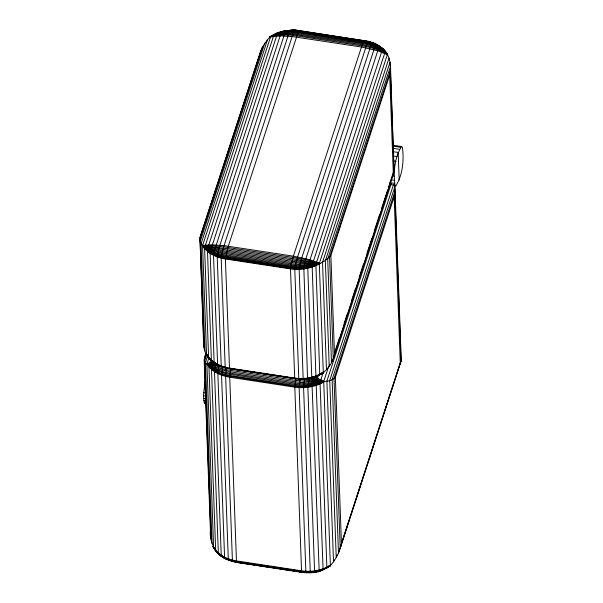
<?xml version="1.0" encoding="UTF-8"?>
<svg xmlns="http://www.w3.org/2000/svg" width="603" height="603" viewBox="0 0 603 603"><rect width="100%" height="100%" fill="white"/><g stroke="black" fill="none" stroke-linecap="round" stroke-linejoin="round"><path stroke-width="0.9" d="M395.802 185.905L394.973 185.279C393.246 172.571 394.558 157.383 401.553 146.559L402.382 147.185C404.108 159.893 402.796 175.081 395.802 185.905L393.978 185.626M229.238 560.006C215.987 556.87 208.495 541.765 210.613 528.545M394.166 196.744L335.358 377.327C327.791 384.571 317.819 380.425 309.203 378.337L307.847 387.314L314.578 570.883C315.203 575.45 328.334 566.73 330.384 565.516C336.105 559.403 339.828 551.579 341.449 543.393L400.256 362.802L394.166 196.744L394.822 191.724L394.746 185.061M332.366 359.644L331.492 362.328L327.708 259.192L390.495 66.39L394.083 171.569L333.271 358.318C329.502 371.131 315.535 379.898 303.158 378.48L299.156 269.398L299.661 265.719L301.824 257.707L369.903 48.639C371.78 41.501 372.737 41.388 379.8 46.393C389.463 52.167 392.063 64.589 389.696 74.908L330.889 255.491C321.045 266.074 304.703 270.295 290.48 268.38L225.394 258.446C216.718 257.353 207.244 252.521 202.57 245.903L206.565 354.783C210.628 361.521 217.871 365.765 225.334 367.77C226.065 366.745 221.218 367.551 221.218 365.968L217.223 256.886L217.721 253.215L219.891 245.195L287.97 36.135C288.528 29.313 294.06 28.288 299.555 31.183M205.148 403.701L204.56 403.271C202.352 396.133 204.432 388.392 205.261 381.156M299.088 30.723L364.604 40.748L299.276 30.58L297.927 32.886L228.296 246.212L225.379 258.966L229.517 368.637L294.942 378.465L229.849 368.531C216.718 367.023 202.962 357.278 203.535 342.79L199.947 237.62L260.76 50.871L262.531 46.861L267.559 39.579L270.619 36.564L274.169 34.477L282.159 31.492L286.402 30.625L295.108 30.18L290.616 30.158L282.068 31.469L278.021 32.758L273.868 35.034L204.99 246.559L204.621 248.624L208.615 357.564C210.952 360.187 214.819 364.22 218.082 364.491M273.672 35.532L270.619 36.564L280.681 34.258L292.922 34.273L362.275 44.735L370.634 46.514L378.315 49.16L387.503 54.406L385.279 51.436L315.882 264.453L319.771 374.734L323.404 372.624L321.836 373.159M210.635 359.983L208.962 366.956L215.686 550.313C219.402 556.23 226.502 559.471 233.007 561.566L233.595 560.918M323.208 372.466L320.608 380.538L320.072 383.915L326.886 567.785L330.474 565.433L323.306 569.699L319.183 571.199L312.113 386.561L314.012 376.415M313.718 377.357C342.843 387.382 300.023 378.496 295.832 378.955L226.532 368.35L225.582 374.621L232.426 561.174L236.964 562.501L302.05 572.435C313.552 573.709 321.188 571.071 312.022 572.405M230.738 369.021L229.72 377.237L236.451 560.88L236.76 562.365L237.492 562.215M295.832 378.955L294.807 387.171L301.538 570.815L302.05 572.435L311.178 572.511M300.121 379.581L299.118 387.623L305.857 571.26L306.158 572.722L306.874 572.564M221.241 366.096L218.927 365.75L217.849 373.574L224.58 557.142L224.836 558.378L225.68 557.911M222.778 366.33L221.557 375.164L228.288 558.77L228.756 560.27M259.765 54.202L260.76 50.871M334.507 354.149L333.271 358.318L329.57 257.406L390.382 70.657L394.083 171.569L334.507 354.149L330.889 255.491M206.128 353.32C197.807 367.762 221.851 369.398 230.218 371.81L295.304 381.744C304.681 383.086 314.291 383.485 323.645 381.812L328.718 366.202M262.599 48.737L262.531 46.861L199.751 239.662L200.128 241.728L202.525 245.677L270.596 36.843C273.159 35.547 280.825 28.944 276.589 36.022L207.424 249.145L211.382 360.375L206.316 354.3L208.306 356.878M259.516 55.031L199.947 237.62M264.815 43.077L200.128 241.728L203.987 346.996M267.559 39.579L201.07 243.77L205.005 351.067M206.49 352.83L204.161 359.976L210.53 533.565M205.766 355.672L206.633 352.989M204.515 361.303L206.844 354.142M207.764 355.491L205.435 362.652L212.052 543.258M209.075 357.33L206.927 363.933L214.374 362.599M389.018 58.122L322.53 262.305L326.464 369.601M318.776 374.388L316.846 380.712L316.213 385.423L323.095 569.662L330.474 565.433L323.592 569.383M329.796 364.318L329.215 366.111L325.349 260.843L390.035 62.192L390.179 65.953M335.562 349.83L339.338 338.223M343.989 323.947L347.192 314.125M351.843 299.842L355.619 288.242M359.109 277.531L363.466 264.137M366.956 253.426L371.893 238.253M374.222 231.115L379.747 214.155M381.488 208.796L387.593 190.051M388.754 186.485L394.279 169.518M391.339 183.274L326.886 381.194L333.512 561.8L334.092 560.006M393.548 184.45L329.735 380.418L336.233 557.609L337.107 554.926M394.822 191.724L334.009 378.473L340.235 548.331L401.274 360.293L394.905 186.704L332.125 379.506L338.487 553.094L401.274 360.293L400.92 358.958M294.746 378.601L290.473 268.908L291.023 264.898L293.382 256.154L361.483 47.034L364.174 40.657C373.099 42.082 383.176 46.431 387.322 54.654L319.326 263.488C310.417 267.574 300.264 268.222 290.654 266.888L225.567 256.953C217.103 255.536 208.276 252.491 202.578 245.753C207.967 252.921 216.861 256.358 225.454 257.767L290.54 267.702C300.279 269.089 310.56 267.996 319.409 263.519C310.839 260.586 301.915 258.823 292.99 257.398L223.66 246.861L211.804 245.715L202.6 245.67M208.955 357.383C208.254 359.147 207.228 354.474 206.528 354.783C211.578 362.478 220.51 366.677 229.381 368.071L294.468 378.006C304.507 379.438 315.188 377.719 323.811 372.239L315.942 376.415L312.135 265.132L382.641 48.813L387.714 54.881L377.764 50.78L361.483 47.034L292.146 36.534L280.124 35.879L270.212 36.949L278.134 32.871M328.107 566.835L330.881 564.966C322.273 570.491 311.585 572.247 301.538 570.815L236.451 560.88C227.437 559.441 218.196 555.122 213.379 547.034L213.673 547.66C218.422 555.838 227.474 560.624 236.61 562.049L301.696 571.983C308.789 572.993 316.123 572.202 322.824 569.654M327.075 567.74L330.474 565.433L327.007 567.807L319.53 571.011L310.515 572.654L301.854 572.307M216.13 550.516C215.346 552.258 214.027 546.891 213.65 547.697C218.535 555.642 227.504 560.142 236.504 561.551L305.909 571.915L314.623 571.456L318.881 570.574L326.826 567.574L330.474 565.433L327.542 566.775M219.04 553.117L218.376 553.675L211.495 369.435L212.897 361.973L206.663 363.782C211.57 371.712 220.796 375.797 229.72 377.237L294.807 387.171C304.817 388.596 315.459 387.02 324.165 381.714L314.736 376.724M315.678 571.652L315.957 571.169M288.219 30.617L282.068 31.469L280.425 34.989L210.507 250.667L210.138 253.358L214.14 362.388L220.902 366.066M294.603 378.571L303.415 379.031L304.048 378.194M368.825 41.969C367.544 40.68 366.413 46.567 365.727 47.765L297.641 256.87L295.327 265.426L294.784 269.353L298.786 378.45C301.997 379.453 309.12 379.34 312.422 377.109M205.178 357.458L204.387 358.687L211.012 538.494M400.256 362.802L401.048 361.581L394.664 188.332M319.741 570.732L319.183 571.199M230.082 368.222C229.276 369.209 225.447 368.433 225.198 367.219L221.195 258.122L221.738 254.195L224.052 245.632L292.146 36.534L293.985 31.658L295.108 30.18M302.578 572.149L236.76 562.365M330.391 565.501L326.886 567.785L319.055 571.116M368.365 41.517C375.857 43.431 383.395 47.984 387.428 54.345C380.591 48.225 371.569 45.202 362.652 43.725L293.292 33.286L280.938 33.587L270.619 36.564L278.089 32.773M274.297 34.665C259.2 42.263 282.799 29.856 282.227 31.62M270.619 36.564C278.895 31.446 289.063 30.127 298.575 31.499L363.669 41.434C372.729 42.896 381.842 46.936 387.503 54.406C381.488 47.268 372.383 43.529 363.36 42.059L298.266 32.125C288.912 30.791 278.91 31.763 270.619 36.564C278.948 32.193 288.754 31.597 297.927 32.886L363.014 42.821C372.006 44.305 381.096 47.705 387.503 54.406C382.129 46.687 373.031 42.414 363.941 40.966L298.854 31.032L290.224 30.565L281.789 31.763M364.174 40.657L368.697 41.411M376.513 44.833C375.458 43.718 374.501 48.67 373.943 49.65L305.879 258.649L303.791 266.616L307.545 378.398L312.083 377.621M317.072 375.692L323.404 372.624L320.253 373.92M318.949 570.905L326.849 567.702L330.376 565.508L323.743 381.789L311.088 377.621M326.849 567.702L330.376 565.508M320.879 373.935L323.314 372.684M315.753 265.177L319.409 263.519L296.872 259.35L227.512 248.745L202.593 245.692L222.922 249.393L292.229 259.983L319.409 263.519L308.706 263.179L291.882 261.28L222.582 250.66L211.073 248.278L202.585 245.707L205.08 246.228M325.635 568.011L327.346 567.28M315.897 376.317C334.002 367.061 316.123 377.727 311.774 377.29L307.771 268.267L308.141 265.569L378.058 49.891L379.702 46.371L382.875 49.077M315.784 264.966L319.304 263.579L323.291 372.601C315.007 378.073 304.334 379.754 294.513 378.367L229.426 368.433M317.924 375.156L320.072 374.35M319.967 570.332L322.243 569.594M278.978 32.856L282.257 31.899M313.206 376.883L316.341 375.993L315.942 376.415M315.882 264.453L319.409 263.519L308.495 264.016L291.558 262.539L222.266 251.896L210.862 249.114L202.585 245.715L210.673 249.913L221.979 253.079L291.272 263.752C300.58 265.079 310.153 265.441 319.409 263.519C310.221 266.232 300.437 266.232 291.023 264.898L225.929 254.956C217.675 253.539 209.06 251.3 202.578 245.73C208.63 251.971 217.381 254.587 225.726 256.011L290.812 265.946C300.317 267.295 310.244 266.918 319.304 263.564L316.289 262.855M270.702 36.534C279.189 34.198 288.159 34.718 296.789 35.909L361.875 45.843C370.702 47.2 380.033 49.906 387.45 54.308M233.007 561.566C229.389 559.999 222.861 559.177 221.203 555.167L214.48 371.659L215.829 363.345L206.927 363.948L217.397 364.431M310.914 572.729L310.228 571.282L303.535 386.003L304.711 378.835L323.743 381.789L320.072 383.546L312.113 385.943L303.49 386.892L294.807 386.342L225.537 375.579L217.849 372.865L214.48 371.041L208.962 366.586L206.859 363.948L218.927 365.75M281.94 31.56L290.442 30.286L299.51 30.813M308.08 378.224L312.241 377.418M322.032 372.594L323.427 372.345M320.201 382.355L323.743 381.789L312.603 381.993L295.545 380.372L226.261 369.737L214.97 367.091L206.919 363.971L226.532 368.35M303.588 378.903L307.892 378.473M303.799 378.624L306.369 378.382M392.417 145.165L401.553 146.559M393.216 146.16L400.528 147.275M393.895 148.444L399.374 149.28M393.608 151.745L398.176 152.446L399.186 180.018M393.352 155.989L397.008 156.546M393.216 160.888L395.952 161.31M392.304 175.94L394.136 176.219M391.37 179.852L394.106 180.267M389.824 182.664L394.392 183.357M391.317 184.722L394.973 185.279M203.784 392.741L205.54 393.013M203.641 395.772L206.271 396.171M203.648 398.455L206.279 398.854M203.814 400.648L205.563 400.912M204.116 402.254L205.872 402.518M204.56 403.271L206.316 403.535M242.142 562.923L243.996 563.202M245.858 563.488L247.72 563.775M249.582 564.054L251.436 564.34M257.948 565.335L259.81 565.614M261.664 565.9L263.526 566.187M265.388 566.466L267.25 566.752M270.038 567.182L271.893 567.461M273.754 567.747L275.616 568.034M277.478 568.312L279.332 568.599M281.194 568.885L283.056 569.164M285.845 569.594L287.706 569.873M293.284 570.724L295.138 571.011M297 571.297L299.789 571.719M323.653 381.774C314.909 385.174 304.455 385.641 294.957 384.262L225.68 373.536L214.578 369.662L209 366.044L206.859 363.948L209.09 365.395M232.577 561.483L237.205 562.448M372.548 42.662L372.805 43.212M368.554 41.381L372.684 42.692M221.474 366.526L225.469 367.8M225.424 558.25L228.477 559.652M377.192 45.225L379.89 46.8M376.287 44.336L382.732 48.745L385.407 51.624M204.643 248.217L202.525 245.677L204.711 247.765M207.914 355.77C202.721 351.074 213.801 363.609 214.449 362.72M211.495 360.232L214.608 362.516M215.052 548.738C209.603 543.348 221 557.217 221.708 556.268M221.896 556.109C221.263 558.242 206.482 537.997 215.889 550.841M208.502 356.433L206.528 354.783L208.367 356.757M384.887 52.227L387.428 54.345M215.663 549.484L213.598 547.592L217.178 551.768M208.434 356.607L206.528 354.783M215.588 549.665L213.598 547.592M202.578 245.738L204.673 248.006M206.912 364.031C212.475 370.898 221.301 374.026 229.766 375.435L294.859 385.37C304.523 386.742 314.676 385.89 323.638 381.85C314.367 384.367 304.575 384.405 295.108 383.048L230.022 373.114C221.957 372.066 212.814 368.817 206.912 364.25L213.635 547.516L215.512 549.808M206.58 354.873L208.804 357.669M217.623 364.823L213.515 255.295L213.959 252.031L283.945 35.916C284.503 34.929 285.46 29.977 286.515 31.1M389.696 74.908L393.314 173.566M335.358 377.327L341.449 543.393M319.824 263.368C311.14 268.719 300.49 270.325 290.473 268.908L225.379 258.966C216.439 257.526 207.213 253.396 202.322 245.436L212.098 244.788L224.052 245.632L293.382 256.154L309.731 259.689L319.824 263.368"/></g></svg>
